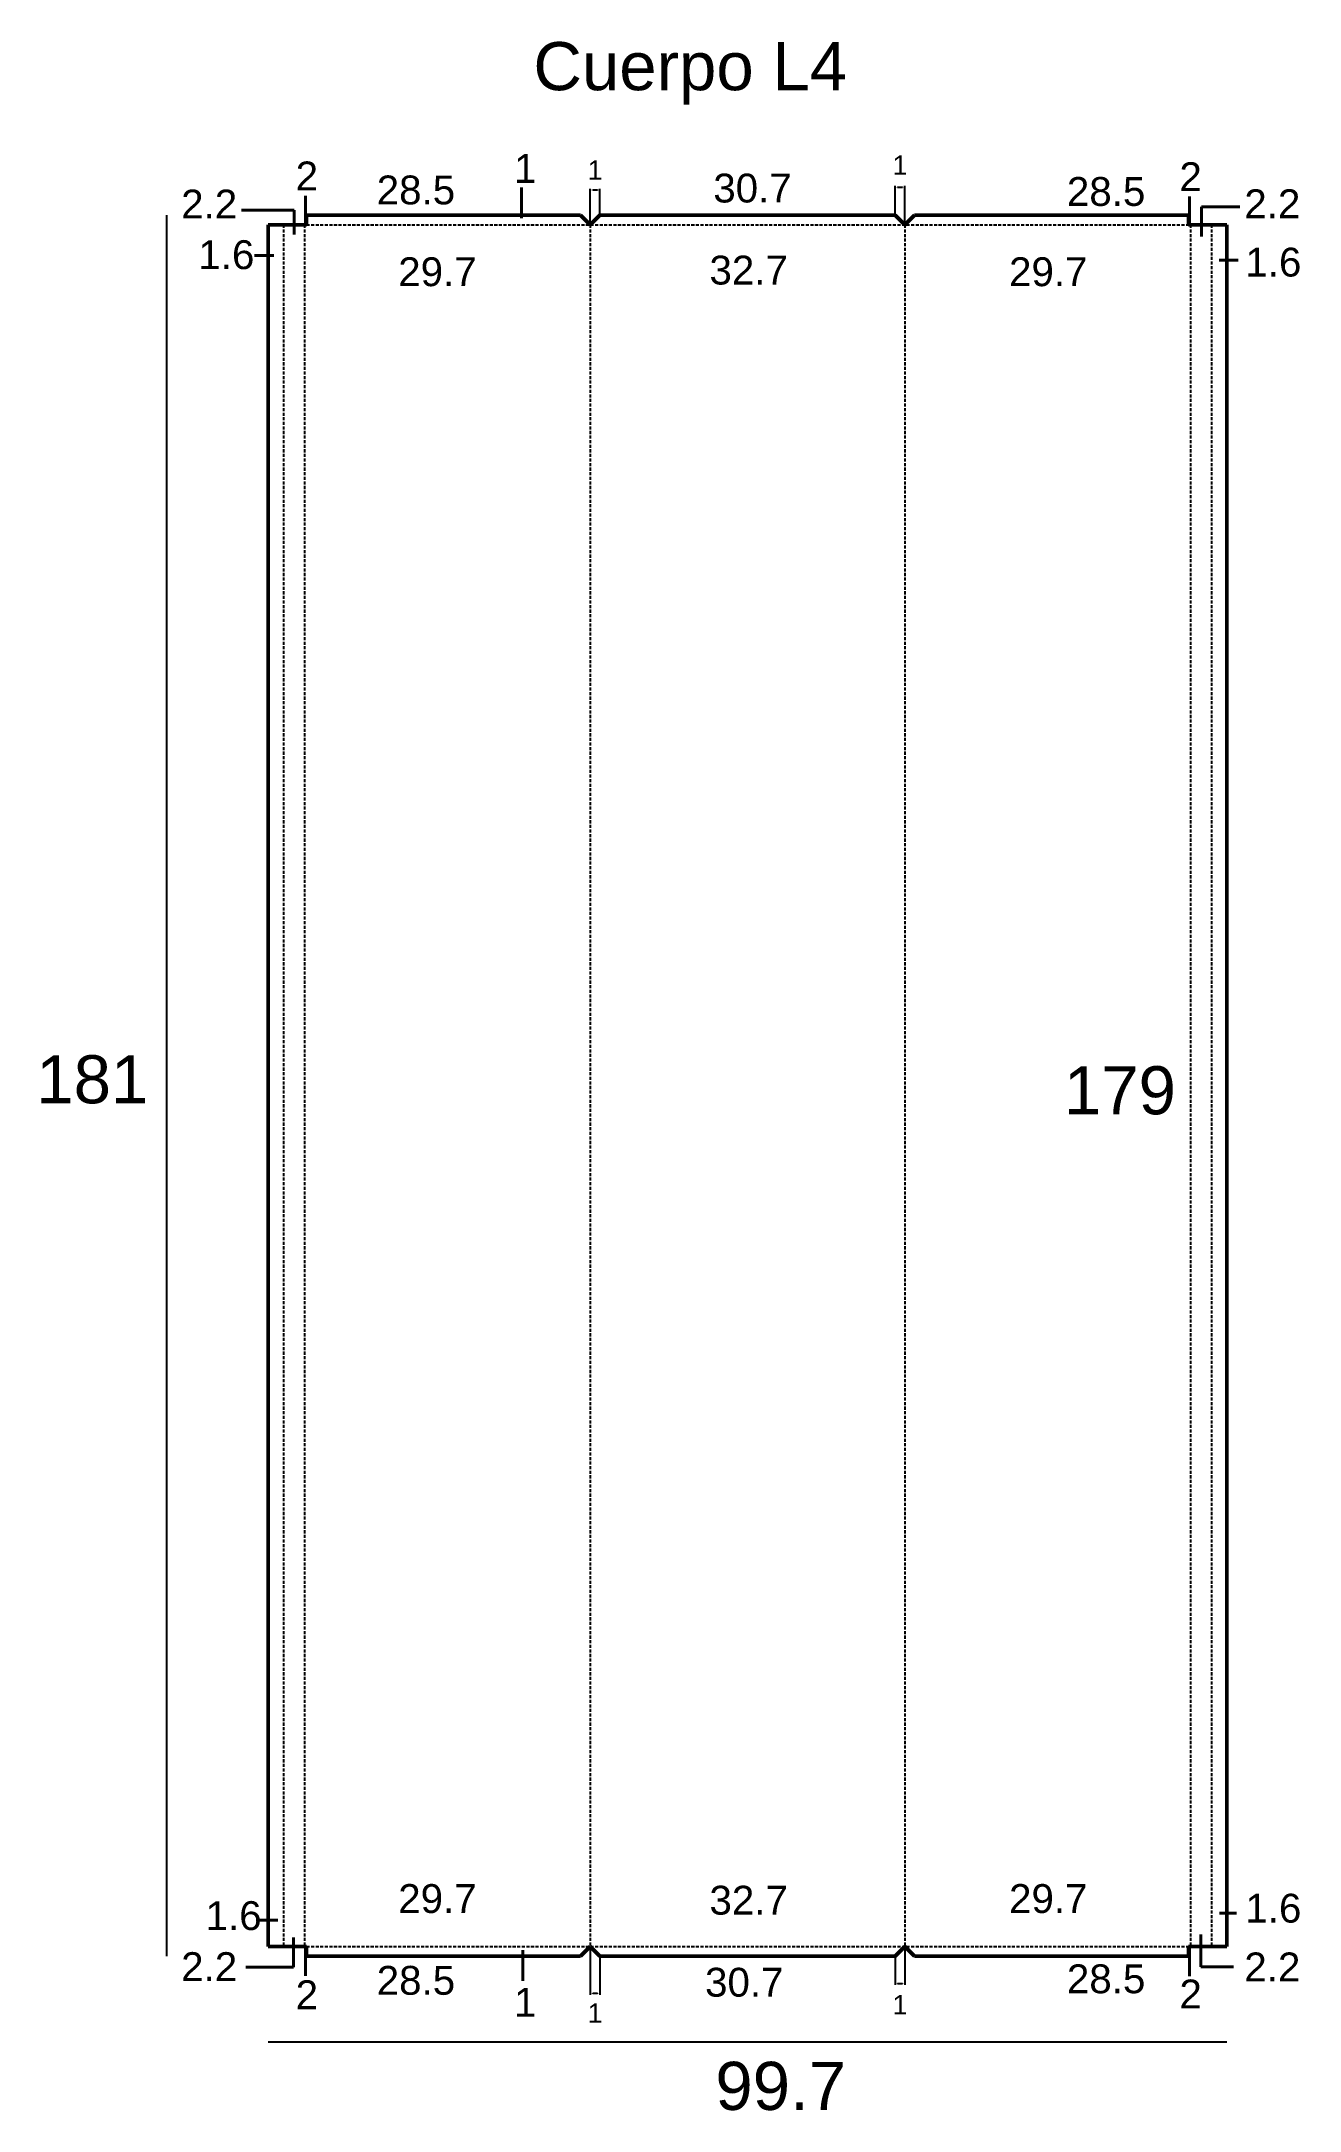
# Model space of a CAD drawing. Header units: millimetres. Extents: x 1473 to 2781, y 1520 to 3671.
import ezdxf

# ---------------------------------------------------------------- set-up
doc = ezdxf.new("R2010")
doc.units = ezdxf.units.MM
doc.header["$LTSCALE"] = 0.25
doc.linetypes.add('DASHED', pattern=[19.05, 12.7, -6.35])
doc.styles.get("Standard").update_dxf_attribs({"font": 'arial.ttf'})
doc.dimstyles.new('ISO-25', dxfattribs={"dimtxt": 2.5, "dimasz": 2.5, "dimexe": 1.25, "dimexo": 0.625, "dimtad": 1, "dimtxsty": 'Standard', "dimcen": 2.5, "dimadec": 0, "dimazin": 0, "dimtfac": 1, "dimtmove": 0, "dimatfit": 3, "dimfxl": 1, "dimarcsym": 0})

# ---------------------------------------------------------------- blocks, each defined once
blk = doc.blocks.new('*D0')
at = {"color": 0, "lineweight": -2, "transparency": 16777216}
for p, q in [((2043.3, 3481.2), (2043.3, 3518.1)), ((2050.8, 3516.8), (2045.8, 3516.8)), ((2053.3, 3491.2), (2053.3, 3518.1))]:
    blk.add_line(p, q, dxfattribs=at)
at = {"color": 0, "transparency": 16777216}
for points in [[(2045.8, 3517.3), (2045.8, 3516.4), (2043.3, 3516.8)], [(2050.8, 3517.3), (2050.8, 3516.4), (2053.3, 3516.8)]]:
    blk.add_solid(points, dxfattribs=at)
at = {"layer": 'Defpoints', "color": 0, "transparency": 16777216}
for p in [(2043.3, 3516.8), (2053.3, 3490.6), (2043.3, 3480.6)]:
    blk.add_point(p, dxfattribs=at)
at = {"color": 0, "lineweight": 40, "transparency": 16777216, "insert": (2048.3, 3537.6), "char_height": 2.5, "attachment_point": 5}
blk.add_mtext('{\\H8x;1}', dxfattribs=at)
blk = doc.blocks.new('*D1')
at = {"color": 0, "lineweight": -2, "transparency": 16777216}
for p, q in [((2360.3, 3491.2), (2360.3, 3521)), ((2362.8, 3519.8), (2367.8, 3519.8)), ((2370.3, 3481.2), (2370.3, 3521))]:
    blk.add_line(p, q, dxfattribs=at)
at = {"color": 0, "transparency": 16777216}
for points in [[(2362.8, 3520.2), (2362.8, 3519.4), (2360.3, 3519.8)], [(2367.8, 3520.2), (2367.8, 3519.4), (2370.3, 3519.8)]]:
    blk.add_solid(points, dxfattribs=at)
at = {"layer": 'Defpoints', "color": 0, "transparency": 16777216}
for p in [(2370.3, 3519.8), (2360.3, 3490.6), (2370.3, 3480.6)]:
    blk.add_point(p, dxfattribs=at)
at = {"color": 0, "lineweight": 40, "transparency": 16777216, "insert": (2365.3, 3542.7), "char_height": 2.5, "attachment_point": 5}
blk.add_mtext('{\\H8x;1}', dxfattribs=at)
blk = doc.blocks.new('*D2')
at = {"color": 0, "lineweight": -2, "transparency": 16777216}
for p, q in [((2043.3, 1690.6), (2043.3, 1640.4)), ((2053.3, 1680.6), (2053.3, 1640.4)), ((2050.8, 1641.6), (2045.8, 1641.6))]:
    blk.add_line(p, q, dxfattribs=at)
at = {"color": 0, "transparency": 16777216}
for points in [[(2045.8, 1642.1), (2045.8, 1641.2), (2043.3, 1641.6)], [(2050.8, 1642.1), (2050.8, 1641.2), (2053.3, 1641.6)]]:
    blk.add_solid(points, dxfattribs=at)
at = {"layer": 'Defpoints', "color": 0, "transparency": 16777216}
for p in [(2043.3, 1691.2), (2053.3, 1681.2), (2043.3, 1641.6)]:
    blk.add_point(p, dxfattribs=at)
at = {"color": 0, "lineweight": 40, "transparency": 16777216, "insert": (2048.3, 1621.3), "char_height": 2.5, "attachment_point": 5}
blk.add_mtext('{\\H8x;1}', dxfattribs=at)
blk = doc.blocks.new('*D3')
at = {"color": 0, "lineweight": -2, "transparency": 16777216}
for p, q in [((2360.3, 1680.6), (2360.3, 1650.7)), ((2370.3, 1690.6), (2370.3, 1650.7)), ((2362.8, 1652), (2367.8, 1652))]:
    blk.add_line(p, q, dxfattribs=at)
at = {"color": 0, "transparency": 16777216}
for points in [[(2362.8, 1652.4), (2362.8, 1651.6), (2360.3, 1652)], [(2367.8, 1652.4), (2367.8, 1651.6), (2370.3, 1652)]]:
    blk.add_solid(points, dxfattribs=at)
at = {"layer": 'Defpoints', "color": 0, "transparency": 16777216}
for p in [(2360.3, 1681.2), (2370.3, 1691.2), (2370.3, 1652)]:
    blk.add_point(p, dxfattribs=at)
at = {"color": 0, "lineweight": 40, "transparency": 16777216, "insert": (2365.3, 1630), "char_height": 2.5, "attachment_point": 5}
blk.add_mtext('{\\H8x;1}', dxfattribs=at)

msp = doc.modelspace()

# ---------------------------------------------------------------- linework, layer by layer
at = {"lineweight": 40}
for p, q in [((1747.364, 3480.565), (1747.364, 3510.925)), ((1971.934, 3487.4), (1971.934, 3519.577)), ((2666.197, 3479.799), (2666.197, 3510.159)), ((1735.415, 3495.711), (1680.613, 3495.711)), ((1735.415, 3470.579), (1735.415, 3495.711)), ((2678.826, 3468.548), (2678.826, 3499.19)), ((2678.826, 3499.19), (2718.73, 3499.19)), ((1714.189, 3448.823), (1694.349, 3448.823)), ((2697.242, 3443.923), (2717.056, 3443.923)), ((2697.604, 1725.233), (2715.339, 1725.233)), ((1718.317, 1717.818), (1696.002, 1717.818)), ((1734.811, 1699.881), (1734.811, 1668.854)), ((2678.115, 1703.03), (2678.115, 1669.335)), ((1747.279, 1690.651), (1747.279, 1659.987)), ((1973.158, 1686.575), (1973.158, 1654.925)), ((2666.312, 1690.713), (2666.312, 1659.792)), ((1734.811, 1668.854), (1685.329, 1668.854)), ((2678.115, 1669.335), (2712.221, 1669.335))]:
    msp.add_line(p, q, dxfattribs=at)
for p, q in [((1602.688, 3490.565), (1602.688, 1680.565)), ((1708.275, 1591.377), (2705.275, 1591.377))]:
    msp.add_line(p, q)
at = {"color": 150, "lineweight": 50}
for p, q in [((1748.275, 3490.565), (1748.275, 3480.565)), ((2043.275, 3480.565), (2033.275, 3490.565)), ((2043.275, 3480.565), (2053.275, 3490.565)), ((2370.275, 3480.565), (2360.275, 3490.565)), ((2370.275, 3480.565), (2380.275, 3490.565)), ((2665.275, 3490.565), (2665.275, 3480.565)), ((1708.275, 3480.565), (1748.275, 3480.565)), ((2705.275, 3480.565), (2665.275, 3480.565)), ((1748.275, 1690.565), (1708.275, 1690.565)), ((1748.275, 1680.565), (1748.275, 1690.565)), ((2043.275, 1690.565), (2033.275, 1680.565)), ((2043.275, 1690.565), (2053.275, 1680.565)), ((2370.275, 1690.565), (2360.275, 1680.565)), ((2370.275, 1690.565), (2380.275, 1680.565)), ((2665.275, 1680.565), (2665.275, 1690.565)), ((2665.275, 1690.565), (2705.275, 1690.565))]:
    msp.add_line(p, q, dxfattribs=at)
at = {"color": 3, "linetype": 'DASHED'}
for p, q in [((1724.275, 3480.565), (1724.275, 1690.565)), ((1746.275, 3480.565), (1746.275, 1690.565)), ((1748.275, 3480.565), (2665.275, 3480.565)), ((2043.275, 3480.565), (2043.275, 1690.565)), ((2370.275, 3480.565), (2370.275, 1690.565)), ((2667.275, 3480.565), (2667.275, 1690.565)), ((2689.275, 3480.565), (2689.275, 1690.565)), ((1748.275, 1690.565), (2665.275, 1690.565))]:
    msp.add_line(p, q, dxfattribs=at)
at = {"color": 150, "lineweight": 50}
for points in [[(2033.275, 3490.565), (1748.275, 3490.565)], [(2360.275, 3490.565), (2053.275, 3490.565)], [(2665.275, 3490.565), (2380.275, 3490.565)], [(1708.275, 3480.565), (1708.275, 1690.565)], [(2705.275, 1690.565), (2705.275, 3480.565)], [(1748.275, 1680.565), (2033.275, 1680.565)], [(2053.275, 1680.565), (2360.275, 1680.565)], [(2380.275, 1680.565), (2665.275, 1680.565)]]:
    msp.add_lwpolyline(points, dxfattribs=at)

# ---------------------------------------------------------------- texts
for s, width, insert, char_height, attachment_point in [('Cuerpo L4', 1011.65862, (1984.166, 3670.601), 50, 1), ('1', 15.28311, (1964.037, 3554.256), 30, 1), ('2', 6.69667, (1736.985, 3546.428), 30, 1), ('28.5', 87.44221, (1821.243, 3531.873), 30, 1), ('30.7', 79.40384, (2171.207, 3533.834), 30, 1), ('28.5', 87.44221, (2538.84, 3530.286), 30, 1), ('2', 6.69667, (2655.819, 3545.662), 30, 1), ('2.2', 17.05387, (1617.961, 3517.207), 30, 1), ('2.2', 17.05387, (2723.313, 3517.51), 30, 1), ('1.6', 22.28553, (1635.813, 3464.576), 30, 1), ('29.7', 66.60256, (1843.64, 3446.839), 30, 1), ('32.7', 41.79158, (2167.23, 3448.545), 30, 1), ('29.7', 66.60256, (2478.715, 3446.839), 30, 1), ('1.6', 21.10629, (2724.379, 3456.836), 30, 1), ('{\\C3;181}', 370.07472, (1467.312, 2617.2), 50, 1), ('179', 61.16557, (2535.668, 2605.779), 50, 1), ('29.7', 66.60256, (1843.64, 1724.917), 30, 7), ('32.7', 41.79158, (2167.23, 1723.211), 30, 7), ('29.7', 66.60256, (2478.715, 1724.917), 30, 7), ('1.6', 21.10629, (2724.379, 1714.92), 30, 7), ('1.6', 22.28553, (1643.347, 1707.18), 30, 7), ('2.2', 17.05387, (1617.961, 1654.549), 30, 7), ('2.2', 17.05387, (2723.313, 1654.246), 30, 7), ('28.5', 87.44221, (1821.243, 1639.883), 30, 7), ('30.7', 79.40384, (2162.643, 1637.922), 30, 7), ('28.5', 87.44221, (2538.84, 1641.47), 30, 7), ('2', 6.69667, (1736.985, 1625.328), 30, 7), ('1', 15.28311, (1964.037, 1617.5), 30, 7), ('2', 6.69667, (2655.819, 1626.094), 30, 7), ('{\\C3;99.7}', 101.83765, (2173.338, 1570.564), 50, 1)]:
    msp.add_mtext_dynamic_manual_height_columns(s, width=width, gutter_width=12.5, heights=[0], dxfattribs=dict(insert=insert, char_height=char_height, attachment_point=attachment_point))

# ---------------------------------------------------------------- dimensions: what is measured, and where the dimension line sits
at = {"lineweight": 40}
for base, p1, p2, picture, middle in [((2370.275, 3519.787), (2360.275, 3490.565), (2370.275, 3480.565), '*D1', (2365.275, 3542.699)), ((2043.275, 3516.835), (2053.275, 3490.565), (2043.275, 3480.565), '*D0', (2048.275, 3537.582)), ((2043.275, 1641.64), (2053.275, 1681.19), (2043.275, 1691.19), '*D2', (2048.275, 1621.262)), ((2370.275, 1651.969), (2360.275, 1681.19), (2370.275, 1691.19), '*D3', (2365.275, 1630.003))]:
    dim = msp.add_linear_dim(base=base, p1=p1, p2=p2, text='{\\H8x;1}', dimstyle='ISO-25', override={"dimtmove": 2}, dxfattribs=at)
    dim.commit()
    dim.dimension.update_dxf_attribs({"geometry": picture, "text_midpoint": middle, "dimtype": 160})

doc.saveas('drawing.dxf')
